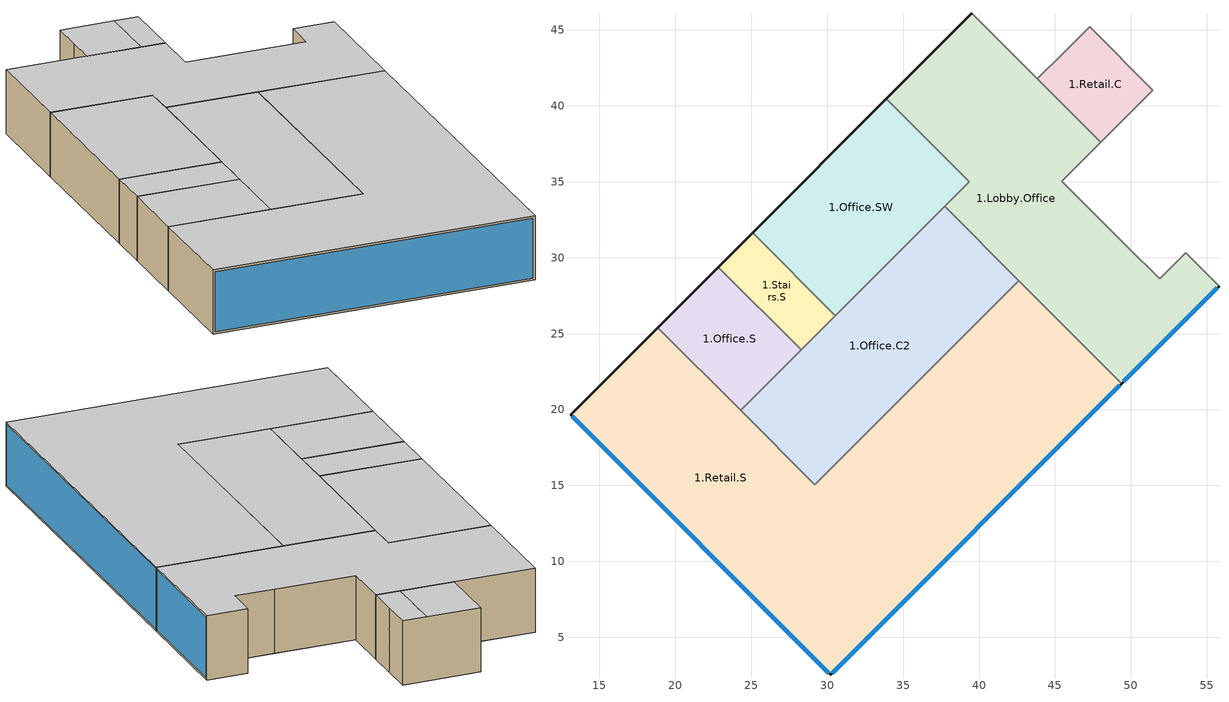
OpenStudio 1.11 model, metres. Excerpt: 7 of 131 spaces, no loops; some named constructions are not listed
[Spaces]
1.Retail.S
 floor ground: 18.83,25.4 29.19,15.03 42.63,28.47 49.39,21.71 30.22,2.54 13.09,19.66 z0
 wall outside (Proposed CMU Wall): 18.83,25.4 13.09,19.66 30.22,2.54 49.39,21.71 z0:4.88
 wall to 1.Office.S: 24.29,19.94 18.83,25.4 z0:4.88
 wall to 1.Office.C2: 42.63,28.47 29.19,15.03 24.29,19.94 z0:4.88
 wall to 1.Lobby.Office: 49.39,21.71 42.63,28.47 z0:4.88
 window: 13.2,19.56 30.11,2.65 / 30.32,2.65 49.28,21.6 z0.15:4.72
 ceiling to 2-3.Parking.SE: 49.39,21.71 42.63,28.47 29.19,15.03 18.83,25.4 13.09,19.66 30.22,2.54 z4.88
1.Lobby.Office
 floor ground: 39.52,46.09 48.01,37.6 45.46,35.05 51.9,28.61 53.61,30.32 55.8,28.12 49.39,21.71 37.73,33.37 39.34,34.99 33.88,40.45 z0
 wall outside (Proposed CMU Wall): 39.52,46.09 33.88,40.45 / 49.39,21.71 55.8,28.12 z0:4.88
 wall to 1.Ele.S: 43.85,41.77 39.52,46.09 z0:4.88
 wall to 1.Retail.C: 48.01,37.6 43.85,41.77 z0:4.88
 wall to 1.Restrooms.C: 49.77,30.74 45.46,35.05 48.01,37.6 z0:4.88
 wall to 1.Ele.E: 53.61,30.32 51.9,28.61 49.77,30.74 z0:4.88
 wall to 1.Lobby.Hotel: 55.8,28.12 53.61,30.32 z0:4.88
 wall to 1.Office.C2: 37.73,33.37 42.63,28.47 z0:4.88
 wall to 1.Office.SW: 33.88,40.45 39.34,34.99 37.73,33.37 z0:4.88
 window: 49.5,21.82 55.69,28.02 z0.15:4.72
 ceiling to 2-3.Parking.SE: 55.8,28.12 53.61,30.32 51.9,28.61 45.46,35.05 48.01,37.6 39.52,46.09 33.88,40.45 39.34,34.99 37.73,33.37 49.39,21.71 z4.88
1.Office.C2
 floor ground: 37.73,33.37 42.63,28.47 29.19,15.03 24.29,19.94 z0
 wall to 1.Office.S: 28.28,23.93 24.29,19.94 z0:4.88
 wall to 1.Stairs.S: 30.54,26.19 28.28,23.93 z0:4.88
 wall to 1.Office.SW: 37.73,33.37 30.54,26.19 z0:4.88
 ceiling to 2-3.Parking.SE: 42.63,28.47 37.73,33.37 24.29,19.94 29.19,15.03 z4.88
1.Retail.C
 floor ground: 47.29,45.21 51.45,41.04 48.01,37.6 43.85,41.77 z0
 wall to 1.Lobby.Hotel: 49.77,39.36 51.45,41.04 47.29,45.21 z0:4.88
 wall to 1.Restrooms.C: 48.01,37.6 49.77,39.36 z0:4.88
 wall to 1.Ele.S: 45.57,43.49 43.85,41.77 z0:4.88
 wall to 1.Mech.W: 47.29,45.21 45.57,43.49 z0:4.88
 ceiling to 2-3.Parking.NE: 51.45,41.04 50.17,42.33 46.73,38.89 48.01,37.6 z4.88
 ceiling to 2-3.Storage: 50.17,42.33 47.29,45.21 43.85,41.77 46.73,38.89 z4.88
1.Office.S
 floor ground: 22.82,29.39 28.28,23.93 24.29,19.94 18.83,25.4 z0
 wall outside (Proposed CMU Wall): 22.82,29.39 18.83,25.4 z0:4.88
 wall to 1.Stairs.S: 28.28,23.93 22.82,29.39 z0:4.88
 ceiling to 2-3.Parking.SE: 28.28,23.93 22.82,29.39 18.83,25.4 24.29,19.94 z4.88
1.Stairs.S
 floor ground: 25.08,31.65 30.54,26.19 28.28,23.93 22.82,29.39 z0
 wall outside (Proposed CMU Wall): 25.08,31.65 22.82,29.39 z0:4.88
 wall to 1.Office.SW: 30.54,26.19 25.08,31.65 z0:4.88
 ceiling to 2-3.Stairs.S: 28.28,23.93 30.54,26.19 25.08,31.65 22.82,29.39 z4.88
1.Office.SW
 floor ground: 33.88,40.45 39.34,34.99 30.54,26.19 25.08,31.65 z0
 wall outside (Proposed CMU Wall): 33.88,40.45 25.08,31.65 z0:4.88
 ceiling to 2-3.Parking.SE: 39.34,34.99 33.88,40.45 25.08,31.65 30.54,26.19 z4.88
[Schedule:Ruleset]
Name | Default Day Schedule
Retail Bldg Equip | Schedule Day 14
Retail Lighting Sch | Schedule Day 19
Retail Occ Sch | Schedule Day 21
[Schedule:Day]
Schedule Day 14: 7, 0, 0.2, 8, 0, 0.4, 9, 0, 0.7, 18, 0, 0.9, 20, 0, 0.8, 21, 0, 0.7, 22, 0, 0.4, 24, 0, 0.2
Schedule Day 17: 7, 0, 0.15, 8, 0, 0.3, 9, 0, 0.5, 10, 0, 0.8, 18, 0, 0.9, 19, 0, 0.7, 21, 0, 0.5, 22, 0, 0.3, 24, 0, 0.15
Schedule Day 18: 8, 0, 0.15, 10, 0, 0.3, 12, 0, 0.6, 17, 0, 0.8, 18, 0, 0.6, 19, 0, 0.4, 24, 0, 0.15
Schedule Day 19: 7, 0, 0.05, 8, 0, 0.2, 9, 0, 0.5, 18, 0, 0.9, 20, 0, 0.6, 21, 0, 0.5, 22, 0, 0.2, 24, 0, 0.05
Schedule Day 20: 8, 0, 0.05, 10, 0, 0.1, 12, 0, 0.4, 17, 0, 0.6, 18, 0, 0.4, 19, 0, 0.2, 24, 0, 0.05
Schedule Day 21: 7, 0, 0.00156394, 8, 0, 0.1, 9, 0, 0.2, 11, 0, 0.5, 15, 0, 0.7, 16, 0, 0.8, 17, 0, 0.7, 19, 0, 0.5, 21, 0, 0.3, 24, 0, 0.00156394
Schedule Day 22: 9, 0, 0, 10, 0, 0.1, 12, 0, 0.2, 17, 0, 0.4, 18, 0, 0.2, 19, 0, 0.1, 24, 0, 0
[Schedule:Rule]
Name | Schedule Ruleset | Rule Order | Day Schedule | Apply Saturday | Apply Sunday
Schedule Rule 1 | Retail Bldg Equip | 1 | Schedule Day 17 | Yes
Schedule Rule 2 | Retail Bldg Equip | 0 | Schedule Day 18 |  | Yes
Schedule Rule 3 | Retail Lighting Sch | 0 | Schedule Day 20 |  | Yes
Schedule Rule 4 | Retail Occ Sch | 0 | Schedule Day 22 |  | Yes
